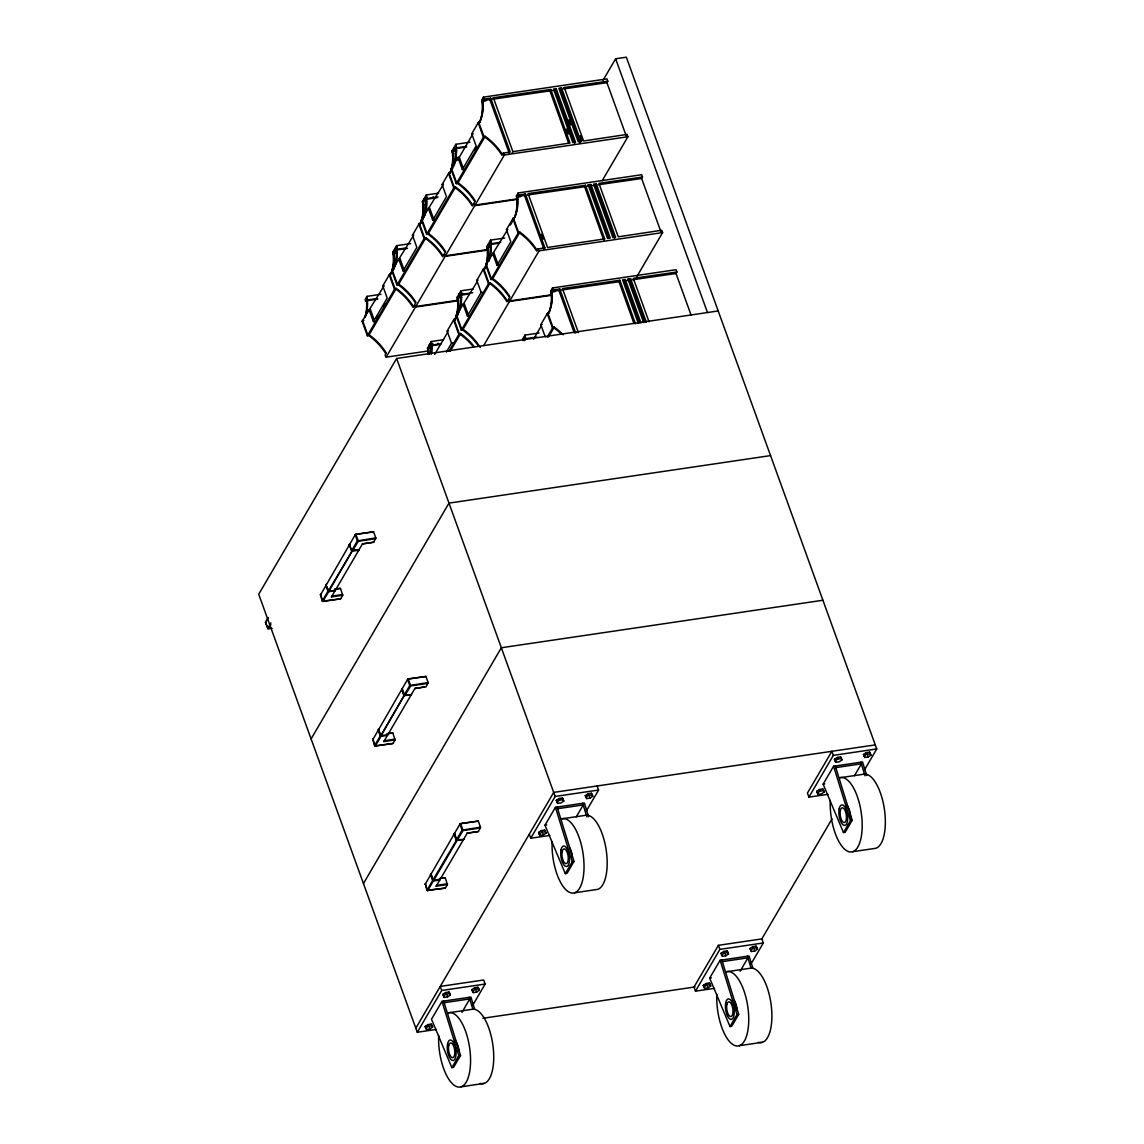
<?xml version="1.0" encoding="UTF-8"?>
<svg xmlns="http://www.w3.org/2000/svg" width="1144" height="1144" viewBox="0 0 1144 1144"><rect width="100%" height="100%" fill="white"/><g stroke="black" fill="none" stroke-linecap="round" stroke-linejoin="round"><path stroke-width="1.5" d="M422.179 217.274L422.536 215.344A55.198 45.102 30.3 0 0 422.737 203.475L422.436 201.458L424.152 198.513L424.453 200.515L422.722 203.475M453.038 163.177L452.681 165.094A58.115 47.476 30.3 0 1 450.321 172.53L449.892 173.273A58.115 47.476 30.3 0 0 452.252 165.837L452.609 163.907A55.198 45.102 30.3 0 0 452.809 152.038M322.594 601.215L320.449 594.208L322.236 601L323.166 601.401L340.64 598.827L342.7 595.28L340.483 588.388L335.306 588.888M349.849 543.929L349.32 544.816L351.537 550.893L358.687 550.378L358.444 549.606L352.466 550.493L328.814 591.419L325.883 584.899L328.814 591.419L335.235 590.461L328.671 591.162M374.403 744.344L372.815 738.852L374.588 745.645L375.532 746.045L392.993 743.471L395.066 739.925L392.85 733.032L387.673 733.533M445.359 888.101L427.313 890.504L425.325 883.583L426.955 890.289L445.359 888.101L447.418 884.569L445.216 877.677L440.025 878.177M393.078 254.168L392.792 252.152L394.508 249.206L394.809 251.222L393.078 254.168A55.198 45.102 30.3 0 1 392.892 266.037L392.535 267.968A58.115 47.476 30.3 0 1 390.891 273.588M452.381 152.767L452.08 150.765L453.796 147.819L454.096 149.821L452.381 152.767A55.198 45.102 30.3 0 1 452.18 164.65L451.823 166.581A58.115 47.476 30.3 0 1 450.193 172.201M607.807 81.181L564.221 87.487L583.583 140.984L627.069 134.42L626.211 135.893L606.949 82.668L607.807 81.181L606.963 78.879L483.454 97.126L481.724 100.071L482.024 102.073A55.198 45.102 30.3 0 1 481.824 113.957L481.467 115.873A58.115 47.476 30.3 0 1 479.107 123.309L479.965 121.836A58.115 47.476 30.3 0 0 482.339 114.4L482.697 112.484A55.198 45.102 30.3 0 0 482.882 100.6L489.832 99.6L490.69 98.127L483.74 99.128L482.024 102.073M377.82 299.099L367.753 300.586L366.938 296.368L367.224 298.37L365.508 301.33L365.208 299.313L366.938 296.368L381.038 294.28M407.464 248.391L397.397 249.878L396.582 245.674L396.868 247.676L395.152 250.622L394.852 248.62L396.582 245.674L410.682 243.586M437.108 197.697L427.055 199.185L426.226 194.98L426.526 196.982L424.796 199.928L424.495 197.926L426.226 194.98L438.567 193.15M466.752 147.004L456.699 148.491L455.87 144.287L456.17 146.289L454.44 149.235L454.154 147.233L455.87 144.287L469.984 142.199M453.768 153.496L453.339 154.24L452.08 150.765M428.499 350.922L386.157 357.171L385.042 355.283L385.9 353.811A55.198 45.102 30.3 0 0 377.563 343.2L375.918 341.57A58.115 47.476 30.3 0 0 368.683 335.549L367.353 335.75L362.119 321.292L384.141 285.714L382.797 285.914L387.201 298.069L373.402 321.65L374.746 321.45L370.341 309.295M382.797 285.914L389.689 274.131L391.033 273.931A58.115 47.476 30.3 0 0 393.393 266.495L393.75 264.564A55.198 45.102 30.3 0 0 393.951 252.695M458.143 300.228L415.801 306.478L414.686 304.59L415.544 303.117A55.198 45.102 30.3 0 0 407.207 292.507L405.562 290.876A58.115 47.476 30.3 0 0 398.341 284.856L396.997 285.056L391.763 270.585L413.785 235.02L412.441 235.221L416.845 247.376L403.046 270.956L404.39 270.756L400 258.601M412.441 235.221L419.333 223.423L420.677 223.237A58.115 47.476 30.3 0 0 423.037 215.801L423.394 213.871A55.198 45.102 30.3 0 0 423.595 201.987M487.787 249.521L445.445 255.784L444.33 253.897L445.202 252.424A55.198 45.102 30.3 0 0 436.851 241.813L435.206 240.183A58.115 47.476 30.3 0 0 427.985 234.162L426.641 234.363L421.407 219.891L443.429 184.327L442.084 184.527L446.489 196.668L432.704 220.249L434.034 220.048L429.643 207.908M442.084 184.527L448.977 172.73L450.321 172.53M517.446 198.827L475.089 205.091L473.973 203.203L474.846 201.73A55.198 45.102 30.3 0 0 466.509 191.105L464.864 189.475A58.115 47.476 30.3 0 0 457.629 183.469L456.284 183.655L451.051 169.198L457.943 157.4L459.287 157.214L463.677 169.355L462.348 169.555L457.943 157.4M462.348 169.555L476.133 145.974L471.728 133.834L478.635 122.036L479.965 121.836M492.506 99.213L493.364 97.74L550.807 89.432L569.984 143.029L512.884 151.651L512.026 153.124M390.175 275.404L390.604 274.66L389.26 274.86L394.494 289.332L395.838 289.132A58.115 47.476 30.3 0 1 403.074 295.152L404.719 296.782A55.198 45.102 30.3 0 1 413.055 307.393M415.987 302.388A55.198 45.102 30.3 0 0 407.636 291.763L405.991 290.133A58.115 47.476 30.3 0 0 398.77 284.127L397.426 284.313L392.192 269.855L393.951 268.94M420.677 223.237L420.248 223.967A58.115 47.476 30.3 0 0 422.608 216.531L422.965 214.614A55.198 45.102 30.3 0 0 423.166 202.731M457.557 160.16L473.073 133.633L471.728 133.834M376.476 318.504L378.192 315.558M383.369 306.706L385.085 303.761M474.889 150.207L476.605 147.247M367.353 335.75L394.923 288.588L389.689 274.131M396.997 285.056L424.567 237.895L419.333 223.423M426.641 234.363L454.225 187.201L448.977 172.73M456.284 183.655L483.869 136.508L478.635 122.036M368.683 335.549L396.267 288.388A58.115 47.476 30.3 0 1 403.503 294.408L405.148 296.039A55.198 45.102 30.3 0 1 413.484 306.649L414.342 305.176L415.458 307.064L386.157 357.171M398.341 284.856L425.911 237.695A58.115 47.476 30.3 0 1 433.147 243.715L434.791 245.345A55.198 45.102 30.3 0 1 443.128 255.956L443.986 254.483L445.102 256.37L415.801 306.478M427.985 234.162L455.555 187.001A58.115 47.476 30.3 0 1 462.791 193.021L464.435 194.652A55.198 45.102 30.3 0 1 472.772 205.262L473.63 203.789L474.746 205.677L445.445 255.784M457.629 183.469L485.199 136.308A58.115 47.476 30.3 0 1 492.435 142.314L494.079 143.944A55.198 45.102 30.3 0 1 502.416 154.569L503.274 153.096L510.21 152.052L490.69 98.127M475.089 205.091L504.39 154.983L627.913 136.737L627.069 134.42M568.525 142.828L549.935 90.905L550.807 89.432M718.203 310.953L396.625 358.472L258.73 594.265L417.288 1032.26L436.393 1029.428M574.688 143.658L555.312 90.133L556.17 88.66L553.481 89.046L572.872 142.6L575.546 142.185L556.17 88.66M561.532 87.874L560.674 89.346L580.037 142.857L580.895 141.384L561.532 87.874L558.844 88.26L578.221 141.785L580.895 141.384M563.348 88.96L564.221 87.487M265.451 622.365L268.011 628.671L265.451 622.365L267.882 618.189M268.282 617.531L266.023 621.75M428.085 354.011A55.198 45.102 30.3 0 0 427.784 350.007L427.484 348.005L429.2 345.045L432.732 344.53M438.081 343.257L438.624 344.759L432.103 345.717L431.274 341.513L431.574 343.515L429.844 346.46L429.543 344.458L431.274 341.513L443.615 339.697M457.428 299.313L457.128 297.297L458.844 294.351L459.144 296.353L457.428 299.313A55.198 45.102 30.3 0 1 457.228 311.182L456.871 313.113A58.115 47.476 30.3 0 1 454.511 320.549L455.369 319.076A58.115 47.476 30.3 0 0 457.729 311.64L458.086 309.709A55.198 45.102 30.3 0 0 458.286 297.84L461.761 297.326M468.268 294.065L461.747 295.023L460.918 290.819L461.218 292.821L459.488 295.767L459.187 293.765L460.918 290.819L473.258 288.989M487.072 248.605L486.772 246.603L488.502 243.658L488.788 245.66L487.072 248.605A55.198 45.102 30.3 0 1 486.872 260.489L486.515 262.419A58.115 47.476 30.3 0 1 484.155 269.855M536.679 251.137A55.198 45.102 30.3 0 0 528.342 240.526L526.698 238.896A58.115 47.476 30.3 0 0 519.462 232.875L518.132 233.076L512.898 218.618L514.228 218.418L513.799 219.147A58.115 47.476 30.3 0 0 516.159 211.712L516.516 209.795A55.198 45.102 30.3 0 0 516.716 197.912L516.416 195.91L518.146 192.964L641.655 174.717L642.499 177.034L641.641 178.507L660.903 231.732M427.77 350.007L429.5 347.061L429.2 345.045M497.912 243.372L491.391 244.33L490.561 240.126L490.862 242.128L489.132 245.073L488.846 243.071L490.561 240.126L504.676 238.038M516.716 197.912L518.432 194.966L518.146 192.964M267.653 628.456L270.899 622.894M270.856 624.638L268.44 628.757L272.086 628.328M525.382 193.965L544.901 247.89L544.043 249.363L524.524 195.438L525.382 193.965L518.432 194.966M446.36 352.052L451.537 343.214L447.132 331.059L454.025 319.276L455.369 319.076M478.692 346.403A55.198 45.102 30.3 0 0 471.557 337.652L469.912 336.021A58.115 47.476 30.3 0 0 462.676 330.001L461.332 330.201L456.098 315.73L477.262 281.638M464.335 303.746L468.725 315.901L467.396 316.087L481.181 292.507L476.776 280.366L483.683 268.568L485.013 268.382A58.115 47.476 30.3 0 0 487.387 260.946L487.744 259.016A55.198 45.102 30.3 0 0 487.93 247.133L491.405 246.632M552.137 294.666L509.781 300.929L508.68 299.042L509.538 297.569A55.198 45.102 30.3 0 0 501.201 286.958L499.556 285.314A58.115 47.476 30.3 0 0 492.32 279.308L490.976 279.508L485.742 265.036L507.764 229.472L506.434 229.672L510.825 241.813L497.039 265.394L498.384 265.193L493.979 253.053M506.434 229.672L513.327 217.875L514.657 217.675A58.115 47.476 30.3 0 0 517.031 210.239L517.388 208.322A55.198 45.102 30.3 0 0 517.574 196.439L524.524 195.438M434.691 354.44L447.619 332.332M456.098 315.73L458.286 314.071M507.035 301.844A55.198 45.102 30.3 0 0 498.698 291.219L497.054 289.589A58.115 47.476 30.3 0 0 489.818 283.583L488.488 283.769L483.24 269.312L485.013 268.382M510.353 225.053L512.941 220.62M603.002 80.366L615.629 58.787L626.34 57.2L876.747 748.948L864.535 769.841M449.034 351.222L459.273 333.733L454.025 319.276M461.332 330.201L488.917 283.04L483.683 268.568M490.976 279.508L518.561 232.346L513.327 217.875M450.378 351.022L460.603 333.533A58.115 47.476 30.3 0 1 467.839 339.553L469.483 341.184A55.198 45.102 30.3 0 1 474.002 346.332M462.676 330.001L490.247 282.84A58.115 47.476 30.3 0 1 497.483 288.86L499.127 290.49A55.198 45.102 30.3 0 1 507.464 301.101L508.322 299.628L509.438 301.515L483.683 345.545M492.32 279.308L519.905 232.146A58.115 47.476 30.3 0 1 527.127 238.167L528.771 239.797A55.198 45.102 30.3 0 1 537.122 250.407L537.98 248.934L544.901 247.89M326.326 585.313L326.24 584.312L325.711 585.185L327.913 591.276L322.236 601L323.166 601.401M358.858 550.078L351.708 550.607L357.386 540.883L375.79 537.894L373.731 542.227L362.476 543.886L373.731 542.227M323.023 601.315L328.643 591.705L335.063 590.762L335.592 589.875L334.663 590.29M352.423 551.036L358.329 541.269L375.804 538.695M342.7 595.28L331.445 596.953L362.648 543.6M509.781 300.929L539.081 250.822L662.605 232.575L661.761 230.259L618.275 236.822L598.913 183.326L642.499 177.034M604.676 238.867L603.817 240.34L584.641 186.744L585.499 185.271L528.07 193.579L547.576 247.49L604.676 238.867L585.499 185.271M588.173 184.885L587.315 186.358L590.004 185.972L590.862 184.499L588.173 184.885L607.564 238.438L610.238 238.023L590.862 184.499M614.728 238.696L595.366 185.199L596.224 183.712L593.55 184.112L612.912 237.623L615.601 237.223L596.224 183.712M602.159 180.766L627.913 136.737M561.547 334.348L561.089 333.891A58.115 47.476 30.3 0 0 553.853 327.87L552.509 328.071L547.275 313.599L548.619 313.399L548.191 314.142A58.115 47.476 30.3 0 0 550.55 306.706L550.908 304.776A55.198 45.102 30.3 0 0 551.108 292.907L550.807 290.891L552.523 287.945L676.047 269.698L676.89 272.015L676.018 273.488L691.076 315.072M525.768 339.31L524.953 335.106L525.239 337.108L523.523 340.068L523.223 338.052L524.953 335.106L539.053 333.018M551.093 292.907L552.824 289.961L552.523 287.945M574.288 332.904L558.901 290.419L559.774 288.946L552.824 289.961M545.216 336.808L540.812 324.653L547.704 312.87L549.048 312.669A58.115 47.476 30.3 0 0 551.408 305.233L551.765 303.303A55.198 45.102 30.3 0 0 551.966 291.434L558.901 290.419M533.533 339.196L541.298 325.926M311.096 738.91L448.977 503.117L770.57 455.598M547.175 337.208L552.938 327.327L547.704 312.87M548.505 337.008L554.282 327.127A58.115 47.476 30.3 0 1 561.518 333.147L563.163 334.777M634.005 323.609L619.018 281.739L619.876 280.251L562.448 288.56L578.421 332.675M638.309 323.38L622.565 279.865L625.253 279.479L624.381 280.952L639.525 322.78M627.927 279.093L627.069 280.566L629.743 280.18L630.616 278.707L627.927 279.093L643.672 322.579M636.851 276.605L662.605 232.575M387.029 734.92L380.452 735.621L378.592 728.957L378.078 729.829L380.28 735.921L374.588 745.645L375.532 746.045M411.211 694.723L404.061 695.252L409.752 685.528L428.142 682.539L426.097 686.872L414.829 688.531L424.209 686.886M375.375 745.959L380.995 736.35L387.43 735.406L387.959 734.519L387.172 734.677M404.79 695.681L410.696 685.914L428.156 683.34M395.066 739.925L383.812 741.584L415.015 688.245M363.449 883.554L501.344 647.761L822.922 600.242M431.045 874.602L433.104 880.279L430.959 873.587L430.43 874.474L432.632 880.565L426.955 890.289L427.899 890.69M463.577 839.367L456.427 839.896L462.119 830.158L480.509 827.183L478.449 831.516L467.195 833.175L478.449 831.516M427.742 890.604L433.361 880.994L439.796 880.051L440.311 879.164L433.39 880.451L439.382 879.564M457.142 840.325L463.048 830.558L480.523 827.984M447.418 884.569L436.164 886.228L467.381 832.889M415.815 1028.199L553.71 792.392L875.289 744.887M417.288 1032.26L441.713 990.475L440.254 986.414L483.669 979.993L485.127 984.054L472.915 1004.947M549.849 835.42L530.744 838.237L555.169 796.453L396.625 358.472M474.603 1008.965L470.913 997.067L441.97 1001.343L431.502 1019.247L451.851 1067.652L453.553 1067.395L460.531 1055.469L443.672 1001.086L444.258 1002.702L469.798 998.926L469.212 997.311L472.901 1009.208M586.886 816.902L582.668 803.303L583.254 804.918L557.714 808.694L557.128 807.078L573.988 861.446L567.009 873.387L565.308 873.644L544.959 825.239L555.426 807.321L584.369 803.045L588.588 816.644M461.947 1012.354L469.798 998.926M576.276 816.845L583.254 804.918M586.371 810.939L598.584 790.046L597.125 785.985M451.851 1067.652L458.83 1055.712L441.97 1001.343M565.308 873.644L572.286 861.704L555.426 807.321M751.079 963.849L763.305 942.971L761.832 938.909L718.418 945.316L693.979 987.1L695.452 991.162L714.557 988.344M695.452 991.162L719.891 949.377L718.418 945.316M808.908 797.139L833.332 755.369L831.874 751.308L807.435 793.092L808.908 797.139L828.013 794.322M751.065 968.11L747.375 956.227L747.961 957.828L722.422 961.604L721.835 960.002L738.695 1014.37L731.717 1026.311L730.015 1026.554L709.666 978.149L720.134 960.245L749.077 955.969L752.766 967.867M865.05 775.804L860.831 762.204L861.418 763.82L835.878 767.595L835.292 765.979L852.151 820.348L845.173 832.289L843.471 832.546L823.122 784.14L833.59 766.237L862.533 761.961L866.752 775.546M740.111 971.27L747.961 957.828M854.439 775.761L861.418 763.82M761.732 939.081L832.031 818.861M730.015 1026.554L736.993 1014.628L720.134 960.245M843.471 832.546L850.45 820.606L833.59 766.237M331.445 596.953L331.974 596.067L342.7 594.48M383.812 741.584L384.341 740.711L395.052 739.124M436.164 886.228L436.693 885.356L447.418 883.769M358.687 550.378L359.202 549.492M411.568 694.136L411.039 695.023L403.889 695.538L401.687 689.446L402.216 688.574M401.687 689.446L402.044 688.86M463.921 838.781L463.406 839.667L456.256 840.182L454.054 834.09L454.568 833.218M402.473 689.289L404.518 694.951L380.738 735.635M456.885 839.596L432.804 880.265L433.533 880.694L456.971 840.611L454.826 833.933L454.054 834.09M556.37 800.385L559.016 798.512L562.419 798.011L563.177 799.384L563.763 801L561.118 802.874L557.714 803.374L556.37 800.385L557.714 803.374M556.956 802.001L559.602 800.128L563.005 799.627L563.763 801M585.356 795.609L588.002 793.736L591.405 793.235L592.163 794.608L592.749 796.224L590.104 798.097L586.7 798.598L585.356 795.609L586.7 798.598M585.942 797.225L588.588 795.352L591.991 794.851L592.749 796.224M538.638 832.474L541.284 830.601L544.687 830.101L545.445 831.474L546.031 833.089L543.386 834.963L539.982 835.463L538.638 832.474L539.982 835.463M539.224 834.09L541.87 832.217L545.273 831.717L546.031 833.089M442.914 994.408L445.574 992.534L448.977 992.034L449.721 993.392L450.307 995.008L447.661 996.882L444.258 997.382L442.914 994.408L444.258 997.382M443.5 996.009L446.146 994.15L449.549 993.635L450.307 995.008M471.9 989.631L474.546 987.758L477.949 987.258L478.707 988.616L479.293 990.232L476.648 992.105L473.244 992.606L471.9 989.631L473.244 992.606M472.486 991.233L475.132 989.374L478.535 988.859L479.293 990.232M425.182 1026.497L427.842 1024.624L431.245 1024.123L431.989 1025.496L432.575 1027.097L429.929 1028.971L426.526 1029.471L425.182 1026.497L426.526 1029.471M425.768 1028.113L428.414 1026.239L431.817 1025.725L432.575 1027.097M834.534 759.301L837.193 757.428L840.597 756.913L841.341 758.286L841.927 759.902L839.281 761.775L835.878 762.276L834.534 759.301L835.878 762.276M835.12 760.903L837.765 759.03L841.169 758.529L841.927 759.902M863.52 754.525L866.165 752.652L869.569 752.137L870.327 753.51L870.913 755.126L868.267 756.999L864.864 757.5L863.52 754.525L864.864 757.5M864.106 756.127L866.752 754.254L870.155 753.753L870.913 755.126M816.802 791.391L819.461 789.517L822.865 789.017L823.609 790.375L824.195 791.991L821.549 793.864L818.146 794.365L816.802 791.391L818.146 794.365M817.388 792.992L820.034 791.119L823.437 790.618L824.195 791.991M721.077 953.309L723.737 951.436L727.141 950.936L727.884 952.308L728.471 953.91L725.825 955.783L722.422 956.284L721.077 953.309L722.422 956.284M721.664 954.925L724.309 953.052L727.713 952.552L728.471 953.91M750.064 948.533L752.723 946.66L756.127 946.159L756.87 947.532L757.457 949.134L754.811 951.007L751.408 951.508L750.064 948.533L751.408 951.508M750.65 950.149L753.295 948.276L756.699 947.775L757.457 949.134M703.346 985.399L706.005 983.525L709.409 983.025L710.152 984.398L710.739 986.014L708.093 987.873L704.69 988.387L703.346 985.399L704.69 988.387M703.932 987.015L706.577 985.141L709.981 984.641L710.739 986.014M375.79 537.894L373.587 531.803L355.898 534.42L355.183 534.791L357.386 540.883M428.142 682.539L425.94 676.447L408.251 679.05L407.55 679.436L409.752 685.528M480.509 827.183L478.306 821.092L460.617 823.694L459.902 824.08L462.119 830.158M349.32 544.816L349.678 544.215M483.869 136.508L485.199 136.308M457.128 147.748L465.951 146.446M452.824 168.268L451.48 168.454L456.713 182.926L458.058 182.725A58.115 47.476 30.3 0 1 465.293 188.746L466.938 190.376A55.198 45.102 30.3 0 1 475.275 200.987M451.051 169.198L452.395 168.997M454.225 187.201L455.555 187.001M427.484 198.455L438.066 196.882M474.746 205.677L517.102 199.413M423.18 218.962L421.836 219.162L427.069 233.619L428.414 233.419A58.115 47.476 30.3 0 1 435.649 239.439L437.294 241.069A55.198 45.102 30.3 0 1 445.631 251.68M421.407 219.891L422.751 219.691M424.567 237.895L425.911 237.695M397.84 249.149L406.649 247.848M518.561 232.346L519.905 232.146M491.82 243.586L500.643 242.285M445.102 256.37L487.444 250.121M391.763 270.585L393.093 270.384M485.742 265.036L487.087 264.836M394.923 288.588L396.267 288.388M476.776 280.366L478.12 280.166M368.182 299.842L377.005 298.541M488.917 283.04L490.247 282.84M459.187 293.765L462.719 293.25M462.176 294.294L472.758 292.721M481.181 292.507L482.525 292.321M415.458 307.064L457.8 300.815M363.878 320.349L362.548 320.549L367.782 335.02L369.126 334.82A58.115 47.476 30.3 0 1 376.347 340.826L377.992 342.456A55.198 45.102 30.3 0 1 386.343 353.081M362.119 321.292L363.449 321.092M509.438 301.515L551.794 295.252M457.872 314.8L456.527 315L461.761 329.458L463.106 329.257A58.115 47.476 30.3 0 1 470.341 335.278L471.986 336.908A55.198 45.102 30.3 0 1 480.323 347.519M447.132 331.059L448.477 330.859M459.273 333.733L460.603 333.533M540.812 324.653L542.156 324.453M429.543 344.458L433.076 343.944M432.532 344.988L441.341 343.686M552.938 327.327L554.282 327.127M451.537 343.214L452.881 343.014M526.211 338.581L536.793 337.022M334.363 589.303L340.483 588.388M324.195 600.986L340.64 598.827M386.729 733.933L392.85 733.032M374.96 745.859L392.993 743.471M555.169 796.453L598.584 790.046M833.332 755.369L876.747 748.948M544.959 825.239L546.66 824.981M823.122 784.14L824.824 783.883M440.612 878.363L445.216 877.677M572.286 861.704L573.988 861.446M850.45 820.606L852.151 820.348M574.574 892.792L597.726 889.36A37.609 15.187 81.6 0 0 605.791 847.59A37.609 15.187 81.6 0 0 584.655 815.457L561.504 818.875A37.609 15.187 81.6 0 1 583.554 857.499A37.609 15.187 81.6 0 1 569.197 892.206A37.609 15.187 81.6 0 1 552.137 841.526M852.738 851.694L875.889 848.276A37.609 15.187 81.6 0 0 883.954 806.491A37.609 15.187 81.6 0 0 862.819 774.359L839.667 777.777A37.609 15.187 81.6 0 1 861.718 816.401A37.609 15.187 81.6 0 1 847.361 851.107A37.609 15.187 81.6 0 1 830.301 800.428M441.713 990.475L485.127 984.054M719.891 949.377L763.305 942.971M709.666 978.149L711.368 977.905M482.954 1018.274L694.994 986.957M458.83 1055.712L460.531 1055.469M736.993 1014.628L738.695 1014.37M461.118 1086.8L484.269 1083.382M739.296 1045.702L762.433 1042.284M494.251 98.956L549.935 90.905M552.623 90.519L555.312 90.133M565.093 88.717L606.949 82.668M485.928 100.829L482.453 101.344A55.198 45.102 30.3 0 1 482.253 113.213L481.896 115.144A58.115 47.476 30.3 0 1 479.536 122.58L478.192 122.78L483.44 137.237L484.77 137.037A58.115 47.476 30.3 0 1 492.006 143.057L493.65 144.687A55.198 45.102 30.3 0 1 501.987 155.298M456.713 150.793L453.238 151.294A55.198 45.102 30.3 0 1 453.038 163.177M527.198 195.052L584.641 186.744M592.678 185.585L595.366 185.199M598.055 184.799L641.641 178.507M520.62 196.682L517.145 197.183A55.198 45.102 30.3 0 1 516.945 209.052L516.587 210.982A58.115 47.476 30.3 0 1 514.957 216.602M393.507 253.425L396.982 252.924M676.89 272.015L633.29 278.321L649.02 321.779M561.59 290.033L619.018 281.739M632.432 279.794L676.018 273.488M551.537 292.163L554.997 291.663M432.117 348.033L428.642 348.534A55.198 45.102 30.3 0 1 428.971 354.526M328.371 590.99L352.466 550.493M320.392 595.137L355.469 534.319L373.587 531.803M372.744 739.768L407.822 678.964L425.94 676.447M425.11 884.412L460.188 823.609L478.306 821.092M327.913 591.276L328.643 591.705M404.518 694.951L381.038 735.806M380.28 735.921L380.995 736.35M432.632 880.565L433.361 880.994M411.397 694.437L411.039 695.023M463.749 839.081L463.406 839.667M503.274 153.096L504.39 154.983M537.98 248.934L539.081 250.822M869.569 752.137L870.155 753.753M615.629 58.787L707.478 312.541M867.681 755.383L868.267 756.999M866.165 752.652L866.752 754.254M840.597 756.913L841.169 758.529M837.193 757.428L837.765 759.03M822.865 789.017L823.437 790.618M819.461 789.517L820.034 791.119M580.294 135.764L582.11 140.784M630.616 278.707L646.346 322.179M629.743 280.18L644.887 321.979M568.883 119.848L570.699 124.868M625.253 279.479L640.997 322.98M590.004 185.972L608.78 237.838M566.552 129L568.368 134.034M493.364 97.74L512.884 151.651M541.398 234.263L543.171 239.153M559.774 288.946L575.732 333.076M489.832 99.6L509.352 153.525M516.416 195.91L517.674 199.385M550.807 290.891L552.066 294.365M756.127 946.159L756.699 947.775M754.225 949.406L754.811 951.007M752.723 946.66L753.295 948.276M492.635 253.253L497.039 265.394M486.772 246.603L488.03 250.078M486.171 264.293L491.405 278.764L492.749 278.564A58.115 47.476 30.3 0 1 499.985 284.584L501.63 286.214A55.198 45.102 30.3 0 1 509.967 296.825M448.548 173.473L453.782 187.931L455.126 187.73A58.115 47.476 30.3 0 1 462.362 193.751L464.006 195.381A55.198 45.102 30.3 0 1 472.343 206.006M727.141 950.936L727.713 952.552M725.239 954.182L725.825 955.783M723.737 951.436L724.309 953.052M433.033 196.711L433.576 198.227M709.409 983.025L709.981 984.641M428.299 208.108L432.704 220.249M462.991 303.947L467.396 316.087M707.507 986.271L708.093 987.873M706.005 983.525L706.577 985.141M422.436 201.458L423.695 204.933M457.128 297.297L457.957 299.614M418.904 224.167L424.138 238.624L425.482 238.438A58.115 47.476 30.3 0 1 432.718 244.444L434.362 246.074A55.198 45.102 30.3 0 1 442.699 256.699M398.655 258.801L403.046 270.956M591.405 793.235L591.991 794.851M392.792 252.152L394.036 255.627M427.484 348.005L428.314 350.307M589.517 796.481L590.104 798.097M588.002 793.736L588.588 795.352M562.419 798.011L563.005 799.627M559.016 798.512L559.602 800.128M369.012 309.495L373.402 321.65M544.687 830.101L545.273 831.717M542.799 833.347L543.386 834.963M541.284 830.601L541.87 832.217M529.272 834.176L530.744 838.237M355.898 534.42L358.101 540.497M408.251 679.05L410.467 685.142M460.617 823.694L462.819 829.786M349.506 544.515L351.708 550.607M401.859 689.16L404.061 695.252M454.225 833.804L456.427 839.896M477.949 987.258L478.535 988.859M476.061 990.489L476.648 992.105M474.546 987.758L475.132 989.374M379.193 731.388L380.223 734.219M448.977 992.034L449.549 993.635M447.075 995.266L447.661 996.882M445.574 992.534L446.146 994.15M431.245 1024.123L431.817 1025.725M429.343 1027.369L429.929 1028.971M427.842 1024.624L428.414 1026.239M619.876 280.251L635.463 323.809M522.879 338.653L523.18 340.655M483.454 97.126L483.74 99.128M488.445 261.175A58.115 47.476 30.3 0 0 489.446 257.4L489.804 255.484A55.198 45.102 30.3 0 0 490.004 243.6M490.862 242.142A55.198 45.102 30.3 0 1 490.662 254.025L490.304 255.941A58.115 47.476 30.3 0 1 488.66 261.561M488.874 260.446A58.115 47.476 30.3 0 0 489.875 256.671L490.233 254.74A55.198 45.102 30.3 0 0 490.433 242.857M423.466 217.875A58.115 47.476 30.3 0 0 425.11 212.255L425.468 210.339A55.198 45.102 30.3 0 0 425.668 198.455M426.512 196.997A55.198 45.102 30.3 0 1 426.312 208.88L425.954 210.796A58.115 47.476 30.3 0 1 424.324 216.43M423.909 217.145A58.115 47.476 30.3 0 0 425.539 211.526L425.897 209.595A55.198 45.102 30.3 0 0 426.097 197.726M431.56 343.543A55.198 45.102 30.3 0 1 431.631 353.467M430.716 344.988A55.198 45.102 30.3 0 1 430.959 352.967M473.573 347.061A55.198 45.102 30.3 0 0 469.054 341.927L467.41 340.297A58.115 47.476 30.3 0 0 460.174 334.277L458.83 334.477L453.596 320.005L454.94 319.805A58.115 47.476 30.3 0 0 457.3 312.369L457.657 310.453A55.198 45.102 30.3 0 0 457.857 298.57M431.145 344.258A55.198 45.102 30.3 0 1 431.216 354.182M428.213 349.263A55.198 45.102 30.3 0 1 428.514 353.267M438.681 1035.549A37.609 15.187 81.6 0 0 455.741 1086.214A37.609 15.187 81.6 0 0 470.098 1051.508A37.609 15.187 81.6 0 0 448.048 1012.883L471.199 1009.466A37.609 15.187 81.6 0 1 493.064 1046.474A37.609 15.187 81.6 0 1 480.266 1083.368M455.04 1040.354A10.367 4.19 81.6 0 1 458.944 1051.193M458.715 1056.112A10.367 4.19 81.6 0 1 458.158 1058.014M846.66 805.247A10.367 4.19 81.6 0 1 850.593 818.675M848.991 824.238A10.367 4.19 81.6 0 1 848.019 824.924M569.612 847.675A10.367 4.19 81.6 0 1 572.4 857.185M570.827 865.336A10.367 4.19 81.6 0 1 569.841 866.022M734.949 1005.004A10.367 4.19 81.6 0 1 735.549 1007.607M716.845 994.451A37.609 15.187 81.6 0 0 733.905 1045.13A37.609 15.187 81.6 0 0 748.262 1010.424A37.609 15.187 81.6 0 0 726.226 971.799L749.363 968.382A37.609 15.187 81.6 0 1 771.228 1005.376A37.609 15.187 81.6 0 1 758.429 1042.27M734.334 1000.6A10.367 4.19 81.6 0 1 737.108 1010.109M735.535 1018.26A10.367 4.19 81.6 0 1 734.562 1018.946M458.801 311.883A58.115 47.476 30.3 0 0 459.802 308.093L460.16 306.177A55.198 45.102 30.3 0 0 460.36 294.294M458.172 313.728A58.115 47.476 30.3 0 1 457.443 315.529M461.204 292.835A55.198 45.102 30.3 0 1 461.003 304.719L460.646 306.649A58.115 47.476 30.3 0 1 459.659 310.424M484.584 269.112A58.115 47.476 30.3 0 0 486.944 261.676L487.301 259.745A55.198 45.102 30.3 0 0 487.501 247.876M459.774 309.266A58.115 47.476 30.3 0 0 460.231 307.364L460.589 305.434A55.198 45.102 30.3 0 0 460.789 293.565M459.23 311.139A58.115 47.476 30.3 0 1 458.601 312.984M394.466 266.738A58.115 47.476 30.3 0 0 395.466 262.963L395.824 261.032A55.198 45.102 30.3 0 0 396.024 249.149M396.868 247.69A55.198 45.102 30.3 0 1 396.668 259.574L396.31 261.504A58.115 47.476 30.3 0 1 394.68 267.124M394.894 265.994A58.115 47.476 30.3 0 0 395.896 262.219L396.253 260.289A55.198 45.102 30.3 0 0 396.453 248.42M394.251 267.839A58.115 47.476 30.3 0 1 393.522 269.655M422.179 217.274A58.115 47.476 30.3 0 1 420.534 222.894M364.822 317.431A58.115 47.476 30.3 0 0 365.823 313.656L366.18 311.726A55.198 45.102 30.3 0 0 366.366 299.857M367.224 298.398A55.198 45.102 30.3 0 1 367.024 310.267L366.666 312.198A58.115 47.476 30.3 0 1 365.665 315.973M391.319 272.858A58.115 47.476 30.3 0 0 392.964 267.224L393.322 265.308A55.198 45.102 30.3 0 0 393.522 253.425M365.251 316.688A58.115 47.476 30.3 0 0 366.252 312.913L366.609 310.996A55.198 45.102 30.3 0 0 366.809 299.113M453.124 167.181A58.115 47.476 30.3 0 0 454.754 161.561L455.112 159.631A55.198 45.102 30.3 0 0 455.312 147.762M456.156 146.303A55.198 45.102 30.3 0 1 455.956 158.172L455.598 160.103A58.115 47.476 30.3 0 1 455.155 162.005M454.182 164.607A58.115 47.476 30.3 0 0 455.183 160.832L455.541 158.902A55.198 45.102 30.3 0 0 455.741 147.018M454.611 163.878A58.115 47.476 30.3 0 1 453.968 165.723M549.349 311.583A58.115 47.476 30.3 0 0 550.979 305.963L551.337 304.047A55.198 45.102 30.3 0 0 551.537 292.163M524.395 338.581A55.198 45.102 30.3 0 1 524.596 340.597M525.239 337.137A55.198 45.102 30.3 0 1 525.439 339.139M524.824 337.852A55.198 45.102 30.3 0 1 525.024 339.854M447.533 1044.014A10.367 4.19 81.6 0 0 452.352 1060.474A10.367 4.19 81.6 0 0 455.083 1046.36A10.367 4.19 81.6 0 0 447.533 1044.014M448.677 1045.759A7.493 3.032 81.6 0 0 452.152 1057.642A7.493 3.032 81.6 0 0 454.125 1047.446A7.493 3.032 81.6 0 0 448.677 1045.759M839.153 808.894A10.367 4.19 81.6 0 0 843.972 825.367A10.367 4.19 81.6 0 0 846.703 811.239A10.367 4.19 81.6 0 0 839.153 808.894M840.297 810.638A7.493 3.032 81.6 0 0 843.771 822.536A7.493 3.032 81.6 0 0 845.745 812.34A7.493 3.032 81.6 0 0 840.297 810.638M560.989 849.992A10.367 4.19 81.6 0 0 565.808 866.451A10.367 4.19 81.6 0 0 568.525 852.337A10.367 4.19 81.6 0 0 560.989 849.992M562.133 851.737A7.493 3.032 81.6 0 0 565.608 863.62A7.493 3.032 81.6 0 0 567.581 853.424A7.493 3.032 81.6 0 0 562.133 851.737M725.696 1002.916A10.367 4.19 81.6 0 0 730.515 1019.375A10.367 4.19 81.6 0 0 733.247 1005.261A10.367 4.19 81.6 0 0 725.696 1002.916M726.84 1004.661A7.493 3.032 81.6 0 0 730.315 1016.544A7.493 3.032 81.6 0 0 732.289 1006.348A7.493 3.032 81.6 0 0 726.84 1004.661"/></g></svg>
